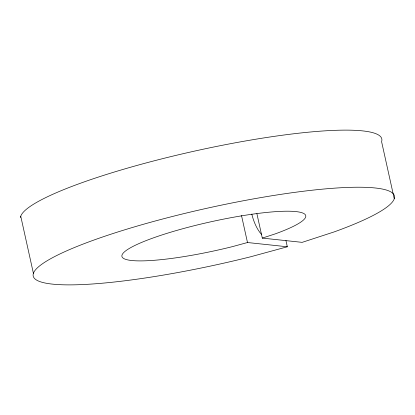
<?xml version="1.0" encoding="UTF-8"?>
<svg xmlns="http://www.w3.org/2000/svg" width="415" height="415" viewBox="0 0 415 415"><rect width="100%" height="100%" fill="white"/><g stroke="black" fill="none" stroke-linecap="round" stroke-linejoin="round"><path stroke-width="0.62" d="M256.885 213.632L262.306 238.101L274.958 233.977A94.132 14.561 -12.5 0 0 257.476 213.497A94.132 14.561 -12.5 0 0 122.845 253.555A94.132 14.561 -12.5 0 0 232.421 246.635L247.49 242.526L287.325 246.78L285.935 240.503M287.325 246.78L250.37 256.849A185.007 28.625 -12.5 0 1 35.01 270.45A185.007 28.625 -12.5 0 1 299.609 191.72A185.007 28.625 -12.5 0 1 333.971 231.975L302.146 242.355L262.306 238.101M394.25 198.759L381.593 141.66A185.007 28.625 -12.5 0 0 207.775 148.243A185.007 28.625 -12.5 0 0 20.465 217.569M241.509 215.546L247.49 242.526M20.75 216.241L33.408 273.34M261.554 234.444A24.423 10.079 73.4 0 1 251.822 214.093"/></g></svg>
